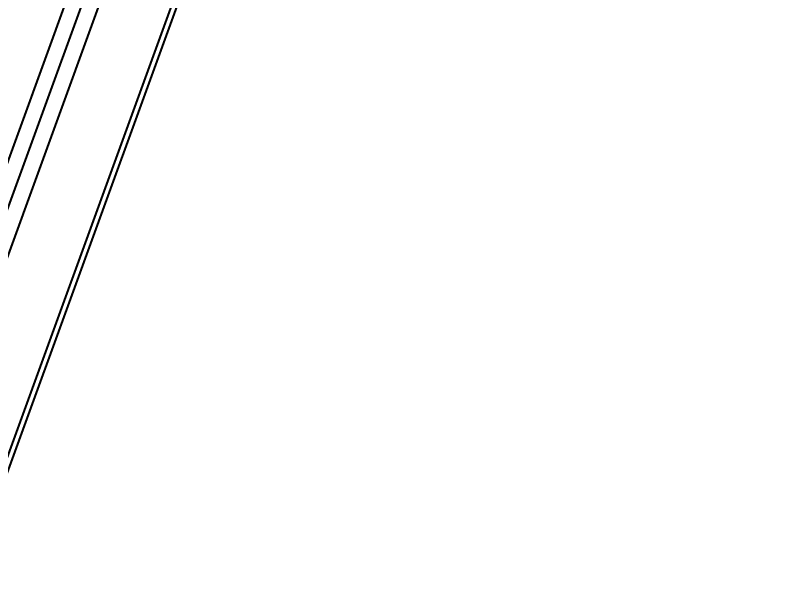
# Model space of a CAD drawing. Header units: millimetres. Extents: x -383313 to -161684, y -117025 to 99224.
# Drawn here: x -351026.6 to -350740.5, y -9810.7 to -9604.6 of the extents above; entities that cross this region are included whole.
import ezdxf

# ---------------------------------------------------------------- set-up
doc = ezdxf.new("R2010")
doc.units = ezdxf.units.MM
doc.header["$MEASUREMENT"] = 0
doc.layers.get('Defpoints').update_dxf_attribs({"color": 31})
for name, color, linetype in [('001__КОНСТРУКТИВ__размеры внутр.', 7, 'Continuous'), ('PV-17B0', 7, 'Continuous'), ('Ограждение конвейеров', 3, 'Continuous')]:
    doc.layers.add(name, color=color, linetype=linetype)
doc.styles.add('PSTUDIO', font='arial.ttf')
doc.dimstyles.new('PS_TICK', dxfattribs={"dimscale": 100, "dimtxt": 2.5, "dimasz": 1, "dimexe": 2, "dimexo": 2, "dimgap": 1, "dimtad": 1, "dimdec": 0, "dimzin": 0, "dimdsep": 46, "dimtxsty": 'PSTUDIO', "dimblk": 'ARCHTICK', "dimcen": 2, "dimdle": 1.5, "dimse1": 1, "dimse2": 1, "dimadec": 0, "dimazin": 0, "dimtfac": 1, "dimtdec": 0, "dimtix": 1, "dimtmove": 1, "dimatfit": 3, "dimldrblk": 'ARCHTICK', "dimfxl": 1, "dimtolj": 1, "dimtzin": 0, "dimarcsym": 0})

# ---------------------------------------------------------------- blocks, each defined once
blk = doc.blocks.new('_ArchTick')
at = {"color": 0, "linetype": 'ByBlock', "const_width": 0.15}
blk.add_lwpolyline([(-0.5, -0.5), (0.5, 0.5)], dxfattribs=at)
blk = doc.blocks.new('*D276')
at = {"layer": '001__КОНСТРУКТИВ__размеры внутр.', "color": 0, "lineweight": -2, "ltscale": 100, "transparency": 16777216}
blk.add_line((-349966.1, -1951.2), (-357994.8, -15739.43), dxfattribs=at)
at = {"layer": 'Defpoints', "color": 0, "ltscale": 100, "transparency": 16777216}
for p in [(-349288.38, -2519.4), (-357919.32, -15609.8), (-357166.13, -16048.38)]:
    blk.add_point(p, dxfattribs=at)
at = {"layer": '001__КОНСТРУКТИВ__размеры внутр.', "color": 0, "lineweight": -2, "ltscale": 100, "transparency": 16777216, "xscale": 100, "yscale": 100, "zscale": 100}
for p, rotation in [((-350041.58, -2080.82), 59.78831573303923), ((-357919.32, -15609.8), 239.7883157330392)]:
    blk.add_blockref('_ArchTick', p, dxfattribs=dict(at, rotation=rotation))
at = {"layer": '001__КОНСТРУКТИВ__размеры внутр.', "color": 0, "ltscale": 100, "transparency": 16777216, "insert": (-354177.17, -8730.76), "char_height": 250, "attachment_point": 5, "rotation": 59.7883, "style": 'PSTUDIO'}
blk.add_mtext('\\A1;15655', dxfattribs=at)
blk = doc.blocks.new('*U146')
at = {"layer": 'PV-17B0'}
for p, q in [((203.2, 1500), (203.2, 0)), ((209, 1500), (209, 0)), ((215, 1500), (215, 0))]:
    blk.add_line(p, q, dxfattribs=at)

msp = doc.modelspace()

# ---------------------------------------------------------------- linework, layer by layer
at = {"layer": 'Ограждение конвейеров'}
msp.add_lwpolyline([(-350801.14228, -9143.84865), (-350803.02167, -9143.16461), (-351290.57715, -10482.71229), (-351288.69777, -10483.39633)], close=True, dxfattribs=at)

# ---------------------------------------------------------------- block references
at = {"rotation": 339.9999999999999}
msp.add_blockref('*U146', (-351531.95751, -10444.18634), dxfattribs=at)

# ---------------------------------------------------------------- dimensions: what is measured, and where the dimension line sits
at = {"layer": '001__КОНСТРУКТИВ__размеры внутр.', "ltscale": 100}
dim = msp.add_aligned_dim(p1=(-349288.38174, -2519.3977), p2=(-357166.13051, -16048.37843), distance=-871.57842, dimstyle='PS_TICK', dxfattribs=at)
dim.commit()
dim.dimension.update_dxf_attribs({"geometry": '*D276', "text_midpoint": (-354177.17293, -8730.76392)})

doc.saveas('drawing.dxf')
